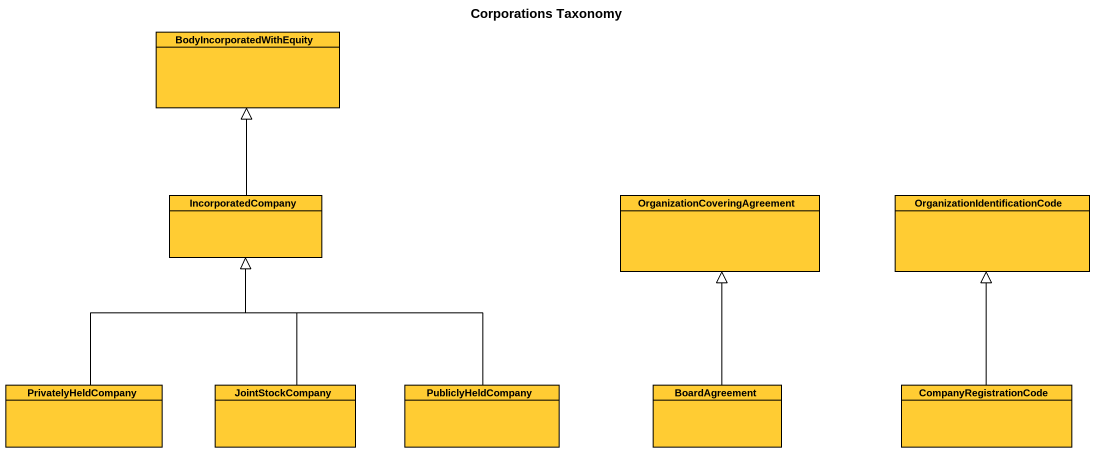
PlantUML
@startuml
title Corporations Taxonomy
hide circle
hide empty members
class BodyIncorporatedWithEquity #FFCC33
class IncorporatedCompany #FFCC33
class "OrganizationCoveringAgreement" as OrganizationCoveringAgreemen #FFCC33
class "OrganizationIdentificationCode" as OrganizationIdentificationCo #FFCC33
class PrivatelyHeldCompany #FFCC33
class JointStockCompany #FFCC33
class PubliclyHeldCompany #FFCC33
class BoardAgreement #FFCC33
class CompanyRegistrationCode #FFCC33
IncorporatedCompany -up-|> BodyIncorporatedWithEquity
PrivatelyHeldCompany -up-|> IncorporatedCompany
JointStockCompany -up-|> IncorporatedCompany
PubliclyHeldCompany -up-|> IncorporatedCompany
BoardAgreement -up-|> OrganizationCoveringAgreemen
CompanyRegistrationCode -up-|> OrganizationIdentificationCo
@enduml
